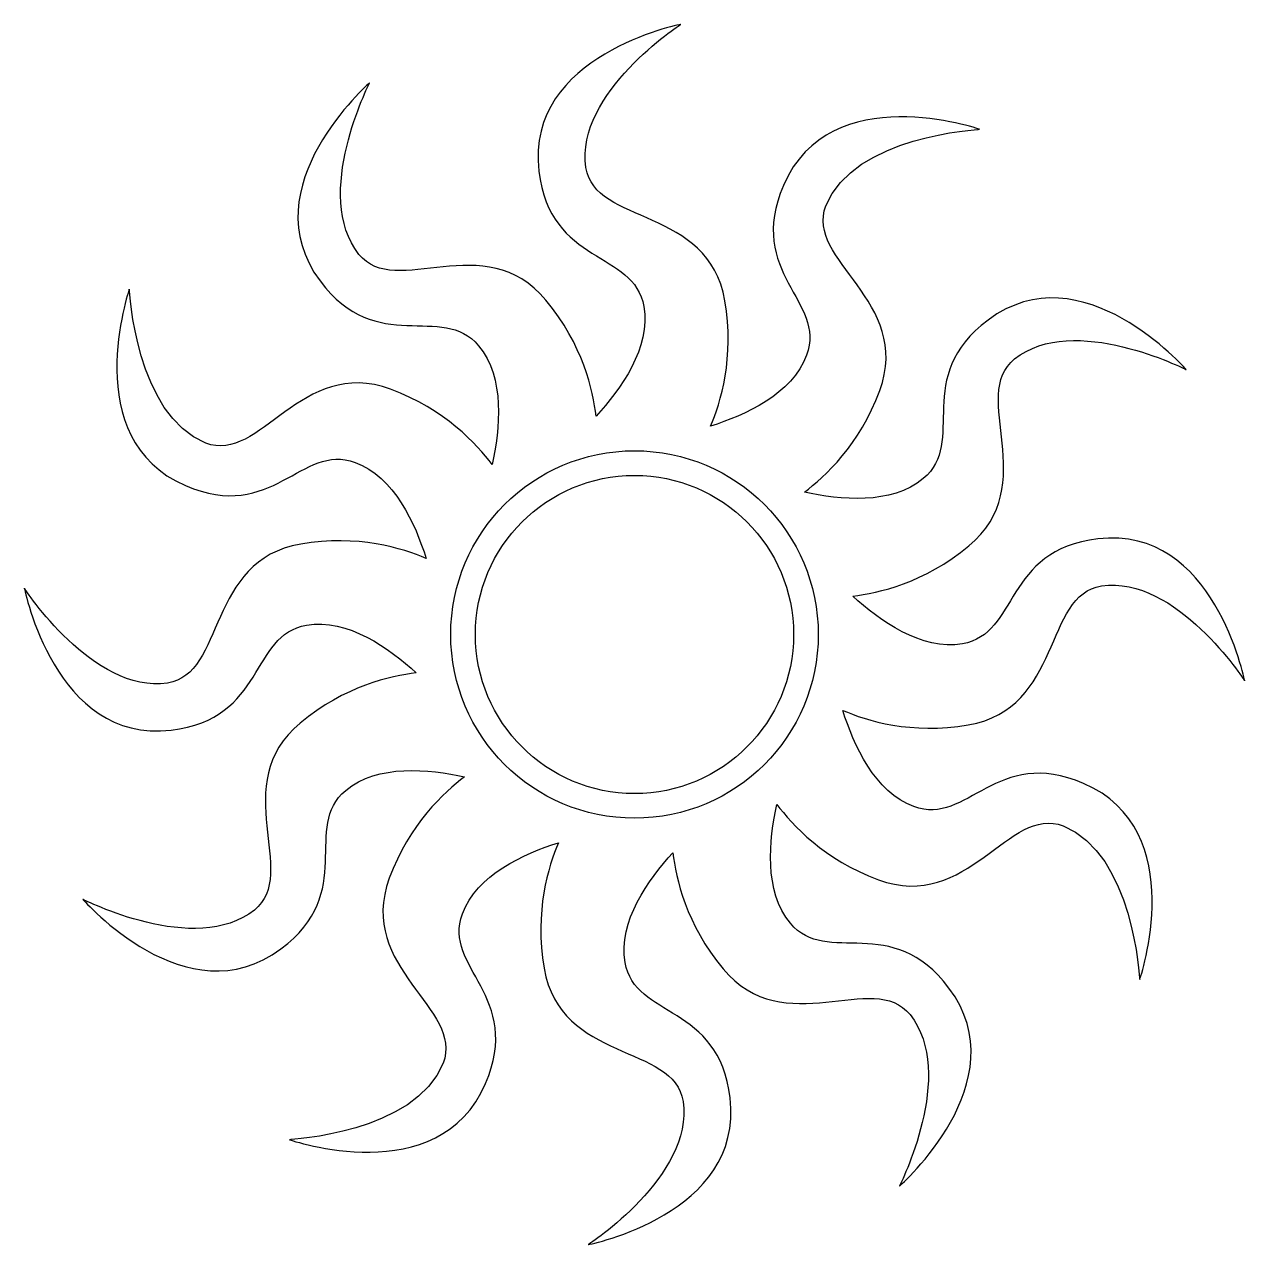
# Model space of a CAD drawing. Header units: centimetres. Extents: x -10.3 to 9.3, y -9.9 to 9.6.
import ezdxf

# ---------------------------------------------------------------- set-up
doc = ezdxf.new("R2010")
doc.units = ezdxf.units.CM
doc.header["$MEASUREMENT"] = 0
doc.layers.add('Camada 1', color=7, linetype='Continuous')

msp = doc.modelspace()

# ---------------------------------------------------------------- linework, layer by layer
at = {"layer": 'Camada 1'}
for points, knots in [([(2.82353, -1.36541), (2.99633, -1.92014), (3.33973, -2.68089), (3.96463, -2.91005), (3.96463, -2.91005), (4.82937, -3.22694), (5.28366, -1.93419), (6.69045, -2.53836), (6.69045, -2.53836), (8.42038, -3.28128), (7.59017, -5.68844), (7.59017, -5.68844), (7.59017, -5.68844), (7.59038, -5.68865), (7.48682, -3.66274), (6.36219, -3.2207), (6.36219, -3.2207), (5.48742, -2.87664), (4.83695, -4.61476), (3.39452, -4.08364), (3.39452, -4.08364), (2.52486, -3.76339), (2.00911, -3.20287), (1.76635, -2.87396), (1.76635, -2.87396), (1.63853, -3.44072), (1.55569, -4.27162), (1.98191, -4.78248), (1.98191, -4.78248), (2.57251, -5.4891), (3.61251, -4.59653), (4.5285, -5.82335), (4.5285, -5.82335), (5.65557, -7.33169), (3.73279, -9.00129), (3.73279, -9.00129), (3.73279, -9.00129), (3.73279, -9.0015), (4.65608, -7.1954), (3.90313, -6.24983), (3.90313, -6.24983), (3.31769, -5.5145), (1.88526, -6.69499), (0.90159, -5.51379), (0.90159, -5.51379), (0.30853, -4.80161), (0.14218, -4.05803), (0.0963, -3.65181), (0.0963, -3.65181), (-0.29743, -4.07893), (-0.78492, -4.75684), (-0.67112, -5.41269), (-0.67112, -5.41269), (-0.51298, -6.31973), (0.83367, -6.06698), (1.01383, -7.58712), (1.01383, -7.58712), (1.23566, -9.45712), (-1.26415, -9.94149), (-1.26415, -9.94149), (-1.26415, -9.94149), (-1.26439, -9.94194), (0.43839, -8.83934), (0.25908, -7.64435), (0.25908, -7.64435), (0.11967, -6.71437), (-1.71111, -7.02054), (-1.97234, -5.50578), (-1.97234, -5.50578), (-2.12979, -4.5927), (-1.9022, -3.8656), (-1.73898, -3.49079), (-1.73898, -3.49079), (-2.29371, -3.66383), (-3.05444, -4.00702), (-3.28362, -4.63212), (-3.28362, -4.63212), (-3.60072, -5.49662), (-2.30776, -5.95094), (-2.91193, -7.3573), (-2.91193, -7.3573), (-3.65485, -9.08768), (-6.06179, -8.25744), (-6.06179, -8.25744), (-6.06179, -8.25744), (-6.06224, -8.25744), (-4.03635, -8.15433), (-3.59407, -7.02946), (-3.59407, -7.02946), (-3.25003, -6.15469), (-4.9884, -5.50398), (-4.45727, -4.06176), (-4.45727, -4.06176), (-4.13702, -3.19234), (-3.57671, -2.6768), (-3.24757, -2.43362), (-3.24757, -2.43362), (-3.81455, -2.30625), (-4.64544, -2.22296), (-5.15609, -2.64941), (-5.15609, -2.64941), (-5.86274, -3.23977), (-4.97035, -4.2798), (-6.19699, -5.19552), (-6.19699, -5.19552), (-7.70554, -6.32259), (-9.37469, -4.40002), (-9.37469, -4.40002), (-9.37469, -4.40002), (-9.37511, -4.40002), (-7.56904, -5.32334), (-6.62368, -4.57062), (-6.62368, -4.57062), (-5.88809, -3.98491), (-7.06863, -2.5523), (-5.88742, -1.56887), (-5.88742, -1.56887), (-5.17521, -0.97604), (-4.43187, -0.8097), (-4.02565, -0.7638), (-4.02565, -0.7638), (-4.45258, -0.36962), (-5.13068, 0.11763), (-5.78653, 0.00339), (-5.78653, 0.00339), (-6.69336, -0.15428), (-6.44037, -1.50116), (-7.96074, -1.68087), (-7.96074, -1.68087), (-9.83074, -1.9027), (-10.31511, 0.5969), (-10.31511, 0.5969), (-10.31511, 0.5969), (-10.31535, 0.59711), (-9.2132, -1.10564), (-8.01776, -0.9266), (-8.01776, -0.9266), (-7.08799, -0.78719), (-7.39398, 1.04383), (-5.8794, 1.30527), (-5.8794, 1.30527), (-4.96611, 1.46251), (-4.23946, 1.23468), (-3.86465, 1.07167), (-3.86465, 1.07167), (-4.03748, 1.62597), (-4.38085, 2.38694), (-5.00575, 2.61631), (-5.00575, 2.61631), (-5.87004, 2.93323), (-6.32457, 1.64024), (-7.73114, 2.24465), (-7.73114, 2.24465), (-9.46152, 2.98757), (-8.63131, 5.39494), (-8.63131, 5.39494), (-8.63131, 5.39494), (-8.63131, 5.39494), (-8.52775, 3.36903), (-7.40314, 2.92677), (-7.40314, 2.92677), (-6.52837, 2.58271), (-5.87763, 4.32131), (-4.43544, 3.78995), (-4.43544, 3.78995), (-3.56578, 3.46994), (-3.05024, 2.90918), (-2.80751, 2.58025), (-2.80751, 2.58025), (-2.67969, 3.14704), (-2.59661, 3.97749), (-3.0233, 4.48856), (-3.0233, 4.48856), (-3.61345, 5.19518), (-4.65324, 4.30282), (-5.5692, 5.52946), (-5.5692, 5.52946), (-6.69621, 7.03834), (-4.77388, 8.7077), (-4.77388, 8.7077), (-4.77388, 8.7077), (-4.77364, 8.7077), (-5.69696, 6.90184), (-4.94403, 5.95624), (-4.94403, 5.95624), (-4.35856, 5.22067), (-2.92592, 6.40074), (-1.94249, 5.21977), (-1.94249, 5.21977), (-1.34966, 4.50801), (-1.18332, 3.76467), (-1.13744, 3.35845), (-1.13744, 3.35845), (-0.74326, 3.78538), (-0.25619, 4.46306), (-0.37002, 5.11867), (-0.37002, 5.11867), (-0.52792, 6.02595), (-1.87457, 5.77296), (-2.05473, 7.29331), (-2.05473, 7.29331), (-2.27608, 9.16331), (0.22325, 9.64768), (0.22325, 9.64768), (0.22325, 9.64768), (0.22349, 9.64768), (-1.47929, 8.54553), (-1.30001, 7.35009), (-1.30001, 7.35009), (-1.16036, 6.42056), (0.67021, 6.72633), (0.93143, 5.21197), (0.93143, 5.21197), (1.08888, 4.29868), (0.86129, 3.57155), (0.69804, 3.19698), (0.69804, 3.19698), (1.25258, 3.36978), (2.01331, 3.71345), (2.2427, 4.33808), (2.2427, 4.33808), (2.5598, 5.20282), (1.2666, 5.65666), (1.87122, 7.0639), (1.87122, 7.0639), (2.61391, 8.79406), (5.02085, 7.9634), (5.02085, 7.9634), (5.02085, 7.9634), (5.0213, 7.96364), (2.99562, 7.86029), (2.55311, 6.73565), (2.55311, 6.73565), (2.20905, 5.86043), (3.94744, 5.21038), (3.41631, 3.76753), (3.41631, 3.76753), (3.09606, 2.89832), (2.53554, 2.38233), (2.20661, 2.13981), (2.20661, 2.13981), (2.77337, 2.01196), (3.60403, 1.92933), (4.11471, 2.35515), (4.11471, 2.35515), (4.82199, 2.9462), (3.92921, 3.98575), (5.15606, 4.90195), (5.15606, 4.90195), (6.66461, 6.02881), (8.33397, 4.10624), (8.33397, 4.10624), (8.33397, 4.10624), (8.33421, 4.10624), (6.52811, 5.02953), (5.58275, 4.27684), (5.58275, 4.27684), (4.84718, 3.69089), (6.02749, 2.25852), (4.84649, 1.27485), (4.84649, 1.27485), (4.13407, 0.68202), (3.39091, 0.51589), (2.98448, 0.46978), (2.98448, 0.46978), (3.41162, 0.07608), (4.08951, -0.41118), (4.74512, -0.29741), (4.74512, -0.29741), (5.65261, -0.13951), (5.39941, 1.20735), (6.92, 1.3873), (6.92, 1.3873), (8.78978, 1.60886), (9.27416, -0.89092), (9.27416, -0.89092), (9.27416, -0.89092), (9.27437, -0.89092), (8.17204, 0.81183), (6.97681, 0.63258), (6.97681, 0.63258), (6.04725, 0.49296), (6.353, -1.33764), (4.83845, -1.59907), (4.83845, -1.59907), (3.9252, -1.75625), (3.19831, -1.52866), (2.82353, -1.36541)], [0, 0, 0, 0, 0.01369863, 0.01369863, 0.01369863, 0.01369863, 0.02739726, 0.02739726, 0.02739726, 0.02739726, 0.04109589, 0.04109589, 0.04109589, 0.04109589, 0.05479452, 0.05479452, 0.05479452, 0.05479452, 0.06849315, 0.06849315, 0.06849315, 0.06849315, 0.08219178, 0.08219178, 0.08219178, 0.08219178, 0.09589041, 0.09589041, 0.09589041, 0.09589041, 0.10958904, 0.10958904, 0.10958904, 0.10958904, 0.12328767, 0.12328767, 0.12328767, 0.12328767, 0.1369863, 0.1369863, 0.1369863, 0.1369863, 0.15068493, 0.15068493, 0.15068493, 0.15068493, 0.16438356, 0.16438356, 0.16438356, 0.16438356, 0.17808219, 0.17808219, 0.17808219, 0.17808219, 0.19178082, 0.19178082, 0.19178082, 0.19178082, 0.20547945, 0.20547945, 0.20547945, 0.20547945, 0.21917808, 0.21917808, 0.21917808, 0.21917808, 0.23287671, 0.23287671, 0.23287671, 0.23287671, 0.24657534, 0.24657534, 0.24657534, 0.24657534, 0.26027397, 0.26027397, 0.26027397, 0.26027397, 0.2739726, 0.2739726, 0.2739726, 0.2739726, 0.28767123, 0.28767123, 0.28767123, 0.28767123, 0.30136986, 0.30136986, 0.30136986, 0.30136986, 0.31506849, 0.31506849, 0.31506849, 0.31506849, 0.32876712, 0.32876712, 0.32876712, 0.32876712, 0.34246575, 0.34246575, 0.34246575, 0.34246575, 0.35616438, 0.35616438, 0.35616438, 0.35616438, 0.36986301, 0.36986301, 0.36986301, 0.36986301, 0.38356164, 0.38356164, 0.38356164, 0.38356164, 0.39726027, 0.39726027, 0.39726027, 0.39726027, 0.4109589, 0.4109589, 0.4109589, 0.4109589, 0.42465753, 0.42465753, 0.42465753, 0.42465753, 0.43835616, 0.43835616, 0.43835616, 0.43835616, 0.45205479, 0.45205479, 0.45205479, 0.45205479, 0.46575342, 0.46575342, 0.46575342, 0.46575342, 0.47945205, 0.47945205, 0.47945205, 0.47945205, 0.49315068, 0.49315068, 0.49315068, 0.49315068, 0.50684932, 0.50684932, 0.50684932, 0.50684932, 0.52054795, 0.52054795, 0.52054795, 0.52054795, 0.53424658, 0.53424658, 0.53424658, 0.53424658, 0.54794521, 0.54794521, 0.54794521, 0.54794521, 0.56164384, 0.56164384, 0.56164384, 0.56164384, 0.57534247, 0.57534247, 0.57534247, 0.57534247, 0.5890411, 0.5890411, 0.5890411, 0.5890411, 0.60273973, 0.60273973, 0.60273973, 0.60273973, 0.61643836, 0.61643836, 0.61643836, 0.61643836, 0.63013699, 0.63013699, 0.63013699, 0.63013699, 0.64383562, 0.64383562, 0.64383562, 0.64383562, 0.65753425, 0.65753425, 0.65753425, 0.65753425, 0.67123288, 0.67123288, 0.67123288, 0.67123288, 0.68493151, 0.68493151, 0.68493151, 0.68493151, 0.69863014, 0.69863014, 0.69863014, 0.69863014, 0.71232877, 0.71232877, 0.71232877, 0.71232877, 0.7260274, 0.7260274, 0.7260274, 0.7260274, 0.73972603, 0.73972603, 0.73972603, 0.73972603, 0.75342466, 0.75342466, 0.75342466, 0.75342466, 0.76712329, 0.76712329, 0.76712329, 0.76712329, 0.78082192, 0.78082192, 0.78082192, 0.78082192, 0.79452055, 0.79452055, 0.79452055, 0.79452055, 0.80821918, 0.80821918, 0.80821918, 0.80821918, 0.82191781, 0.82191781, 0.82191781, 0.82191781, 0.83561644, 0.83561644, 0.83561644, 0.83561644, 0.84931507, 0.84931507, 0.84931507, 0.84931507, 0.8630137, 0.8630137, 0.8630137, 0.8630137, 0.87671233, 0.87671233, 0.87671233, 0.87671233, 0.89041096, 0.89041096, 0.89041096, 0.89041096, 0.90410959, 0.90410959, 0.90410959, 0.90410959, 0.91780822, 0.91780822, 0.91780822, 0.91780822, 0.93150685, 0.93150685, 0.93150685, 0.93150685, 0.94520548, 0.94520548, 0.94520548, 0.94520548, 0.95890411, 0.95890411, 0.95890411, 0.95890411, 0.97260274, 0.97260274, 0.97260274, 0.97260274, 1, 1, 1, 1]), ([(2.42956, -0.14682), (2.42956, 1.48248), (1.10873, 2.80283), (-0.52031, 2.80283), (-0.52031, 2.80283), (-2.14959, 2.80283), (-3.47039, 1.48245), (-3.47039, -0.14682), (-3.47039, -0.14682), (-3.47039, -1.77607), (-2.14959, -3.09692), (-0.52031, -3.09692), (-0.52031, -3.09692), (1.10874, -3.09692), (2.42956, -1.77607), (2.42956, -0.14682)], [0, 0, 0, 0, 0.2, 0.2, 0.2, 0.2, 0.4, 0.4, 0.4, 0.4, 0.6, 0.6, 0.6, 0.6, 1, 1, 1, 1]), ([(-0.5203, -2.70095), (0.89004, -2.70095), (2.03362, -1.55737), (2.03362, -0.14682), (2.03362, -0.14682), (2.03362, 1.26354), (0.89004, 2.4071), (-0.5203, 2.4071), (-0.5203, 2.4071), (-1.93108, 2.4071), (-3.07443, 1.26354), (-3.07443, -0.14682), (-3.07443, -0.14682), (-3.07443, -1.55739), (-1.93109, -2.70095), (-0.5203, -2.70095)], [0, 0, 0, 0, 0.2, 0.2, 0.2, 0.2, 0.4, 0.4, 0.4, 0.4, 0.6, 0.6, 0.6, 0.6, 1, 1, 1, 1])]:
    msp.add_open_spline(points, degree=3, knots=knots, dxfattribs=at)

doc.saveas('drawing.dxf')
